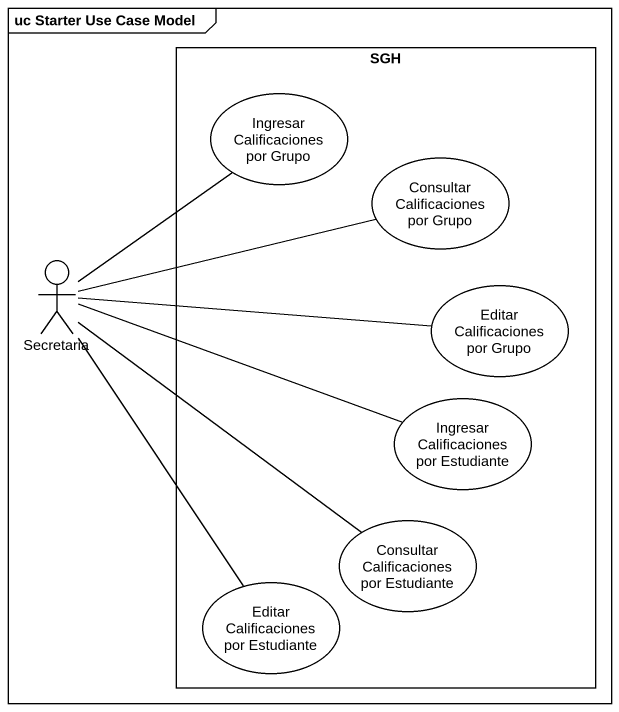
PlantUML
@startuml
mainframe uc Starter Use Case Model
rectangle SGH {
  usecase "Ingresar Calificaciones por Grupo" as Ingresar_Calificaciones_por
  usecase "Consultar Calificaciones por Grupo" as Consultar_Calificaciones
  usecase "Editar Calificaciones por Grupo" as Editar_Calificaciones_por
  usecase "Ingresar Calificaciones por Estudiante" as Ingresar_Calificaciones_por_2
  usecase "Consultar Calificaciones por Estudiante" as Consultar_Calificaciones_2
  usecase "Editar Calificaciones por Estudiante" as Editar_Calificaciones_por_2
}
actor Secretaria
Secretaria -up- Ingresar_Calificaciones_por
Secretaria -right- Consultar_Calificaciones
Secretaria -right- Editar_Calificaciones_por
Secretaria -right- Ingresar_Calificaciones_por_2
Secretaria -- Consultar_Calificaciones_2
Secretaria -- Editar_Calificaciones_por_2
@enduml
